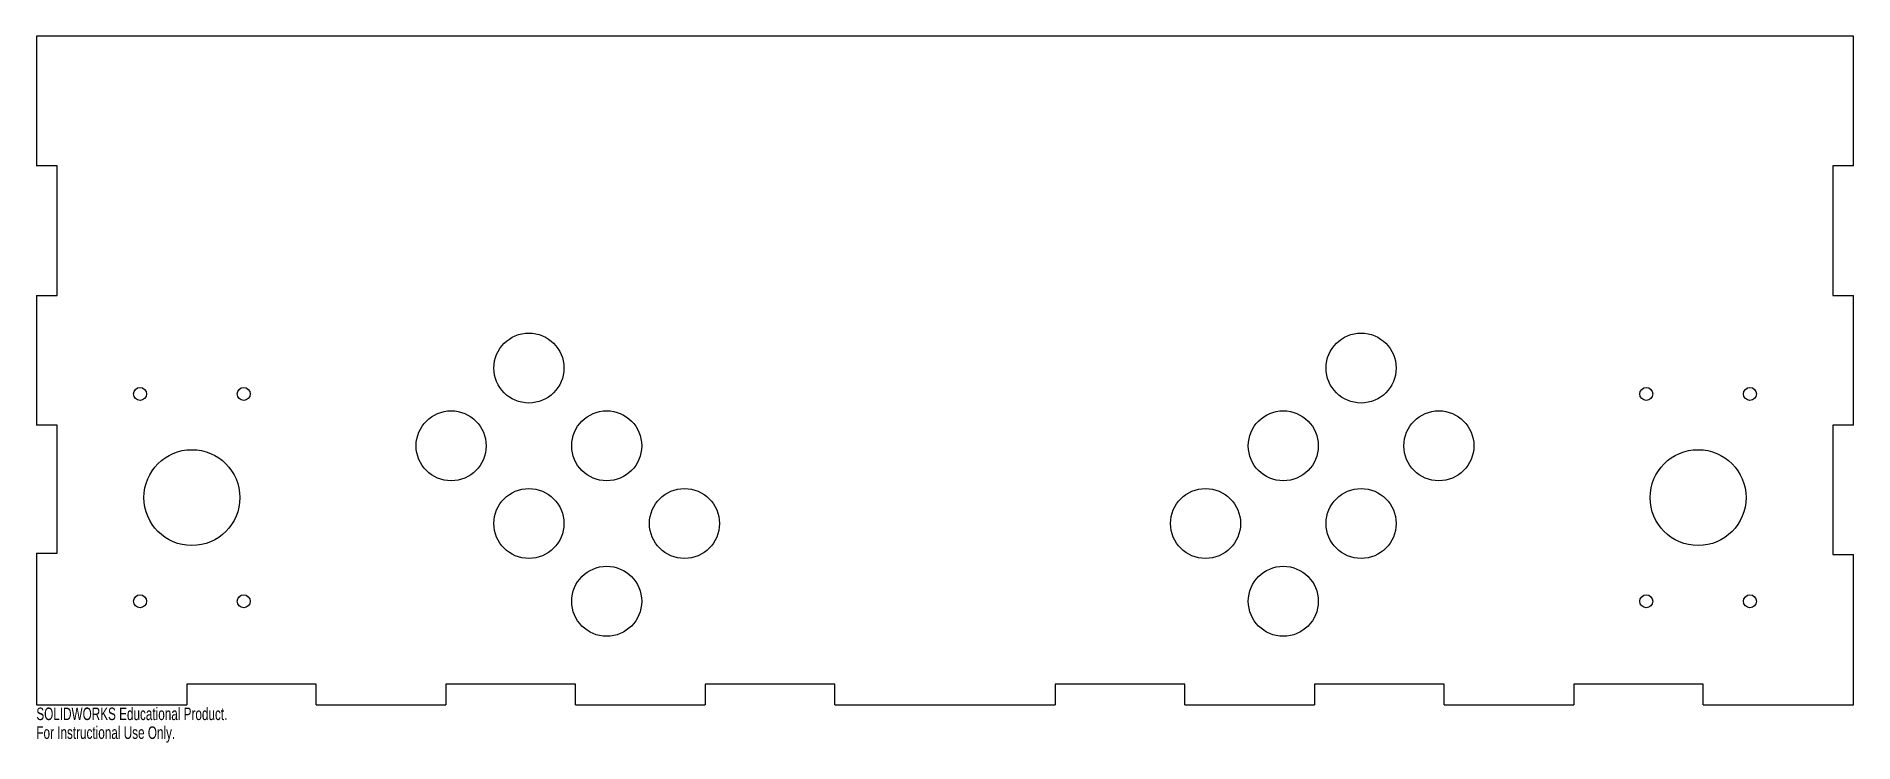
# Model space of a CAD drawing. Header units: millimetres. Extents: x 0 to 701, y -15 to 258.
import ezdxf

# ---------------------------------------------------------------- set-up
doc = ezdxf.new("R2010")
doc.units = ezdxf.units.MM
doc.styles.add('SLDTEXTSTYLE0', font='TXT', dxfattribs={"width": 0.7})

msp = doc.modelspace()

# ---------------------------------------------------------------- linework, layer by layer
at = {"color": 7, "linetype": 'Continuous', "lineweight": 25}
for p, q in [((701, 258), (0, 258)), ((0, 258), (0, 208)), ((701, 208), (701, 258)), ((8, 208), (0, 208)), ((8, 158), (8, 208)), ((701, 208), (693, 208)), ((693, 208), (693, 158)), ((0, 158), (0, 108)), ((0, 158), (8, 158)), ((693, 158), (701, 158)), ((701, 108), (701, 158)), ((8, 108), (0, 108)), ((8, 58.52), (8, 108)), ((701, 108), (693, 108)), ((693, 108), (693, 58)), ((0, 58.52), (0, 0)), ((0, 58.52), (8, 58.52)), ((693, 58), (701, 58)), ((701, 0), (701, 58)), ((108, 8), (58, 8)), ((58, 8), (58, 0)), ((108, 0), (108, 8)), ((208, 8), (158, 8)), ((158, 8), (158, 0)), ((208, 0), (208, 8)), ((308, 8), (258, 8)), ((258, 8), (258, 0)), ((308, 0), (308, 8)), ((443, 8), (393, 8)), ((393, 8), (393, 0)), ((443, 0), (443, 8)), ((543, 8), (493, 8)), ((493, 8), (493, 0)), ((543, 0), (543, 8)), ((643, 8), (593, 8)), ((593, 8), (593, 0)), ((643, 0), (643, 8)), ((0, 0), (58, 0)), ((108, 0), (158, 0)), ((208, 0), (258, 0)), ((308, 0), (393, 0)), ((443, 0), (493, 0)), ((543, 0), (593, 0)), ((643, 0), (701, 0))]:
    msp.add_line(p, q, dxfattribs=at)
for centre, radius in [((190, 130), 13.5), ((511, 130), 13.5), ((40, 120), 2.5), ((80, 120), 2.5), ((621, 120), 2.5), ((661, 120), 2.5), ((160, 100), 13.5), ((220, 100), 13.5), ((481, 100), 13.5), ((541, 100), 13.5), ((60, 80), 18.5), ((641, 80), 18.5), ((190, 70), 13.5), ((250, 70), 13.5), ((451, 70), 13.5), ((511, 70), 13.5), ((220, 40), 13.5), ((481, 40), 13.5), ((40, 40), 2.5), ((80, 40), 2.5), ((621, 40), 2.5), ((661, 40), 2.5)]:
    msp.add_circle(centre, radius, dxfattribs=at)

# ---------------------------------------------------------------- texts
at = {"color": 7, "linetype": 'Continuous', "char_height": 4.8336, "attachment_point": 1, "style": 'SLDTEXTSTYLE0'}
for s, insert in [('SOLIDWORKS Educational Product.', (0, -1.02)), ('For Instructional Use Only.', (0, -8.27))]:
    msp.add_mtext(s, dxfattribs=dict(at, insert=insert))

doc.saveas('drawing.dxf')
